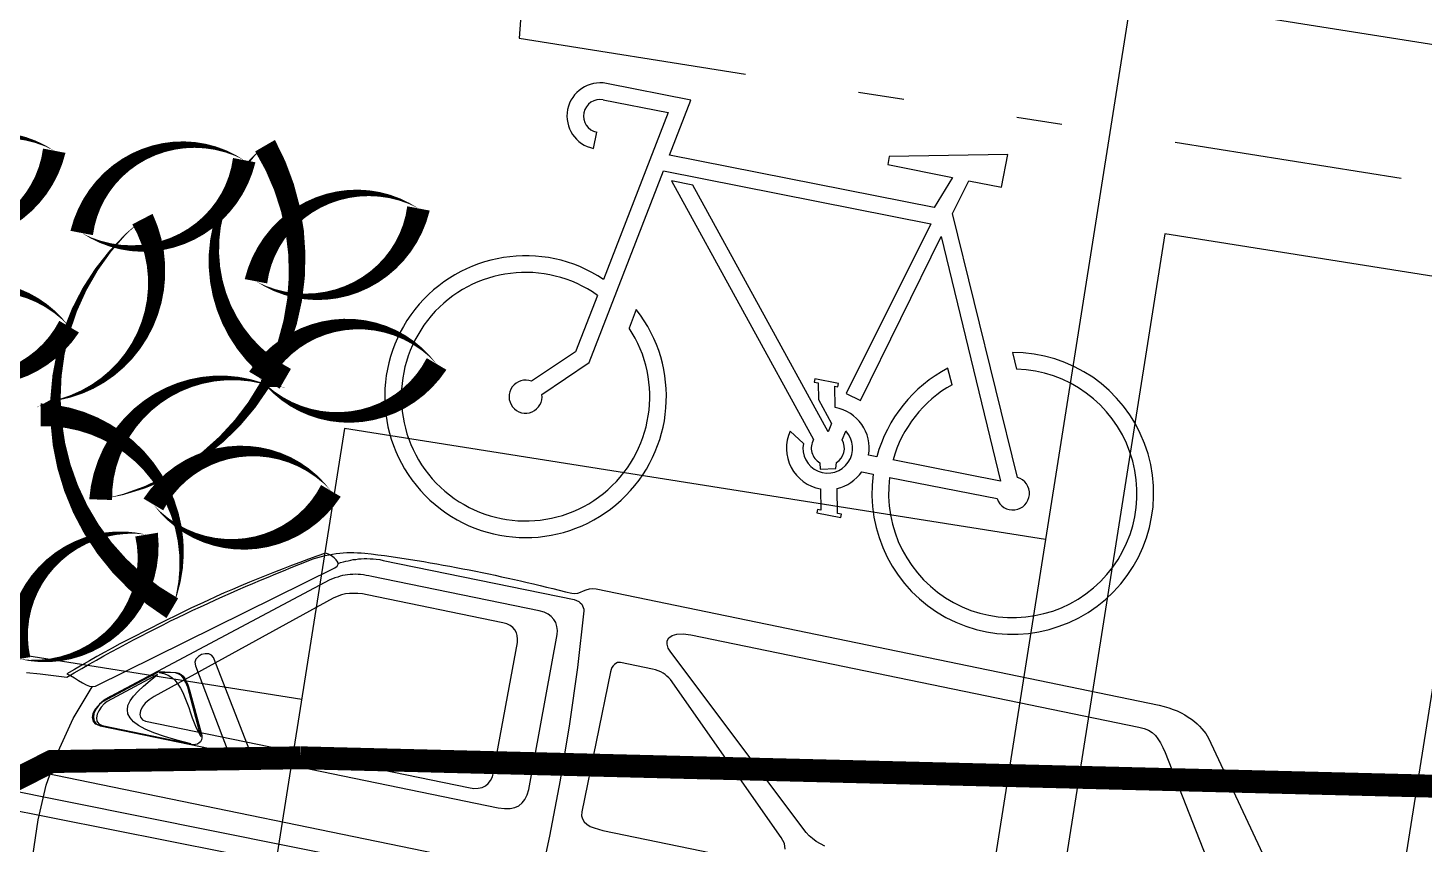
# Model space of a CAD drawing. Extents: x -640655 to -640254, y -1045449 to -1045159.
# Drawn here: x -640496.908 to -640493.859, y -1045213.495 to -1045211.714 of the extents above; entities that cross this region are included whole.
import ezdxf

# ---------------------------------------------------------------- set-up
doc = ezdxf.new("R2010")
doc.units = 0
doc.header["$MEASUREMENT"] = 0
doc.linetypes.add('DASHED1', pattern=[1, 0.3, -0.4, 0.3])
doc.linetypes.add('DIVIDE', pattern=[1.25, 0.5, -0.25, 0, -0.25, 0, -0.25])
doc.layers.get('0').update_dxf_attribs({"linetype": 'CONTINUOUS'})
for name, color, linetype in [('KERE ZAHRADA', 203, 'CONTINUOUS'), ('T_srafa', 8, 'CONTINUOUS'), ('T_stafaz', 7, 'CONTINUOUS'), ('T_tenka', 4, 'CONTINUOUS'), ('ZASTAVBA', 2, 'CONTINUOUS')]:
    doc.layers.add(name, color=color, linetype=linetype)

# ---------------------------------------------------------------- blocks, each defined once
blk = doc.blocks.new('A$C04E35D7F')
at = {"linetype": 'Continuous'}
for p, q in [((-42.7, 152.79), (-43.41, 152.41)), ((-41.89, 153.12), (-42.7, 152.79)), ((-41.07, 153.45), (-41.89, 153.12)), ((-40.2, 153.72), (-41.07, 153.45)), ((-39.27, 153.94), (-40.2, 153.72)), ((-38.34, 154.1), (-39.27, 153.94)), ((-37.3, 154.26), (-38.34, 154.1)), ((-36.27, 154.32), (-37.3, 154.26)), ((-35.18, 154.37), (-36.27, 154.32)), ((90.37, 154.48), (-35.18, 154.37)), ((91.19, 154.37), (90.37, 154.48)), ((91.85, 154.16), (91.19, 154.37)), ((92.5, 153.83), (91.85, 154.16)), ((93.05, 153.5), (92.5, 153.83)), ((93.59, 153.12), (93.05, 153.5)), ((94.14, 152.79), (93.59, 153.12)), ((94.74, 152.57), (94.14, 152.79)), ((95.39, 152.47), (94.74, 152.57)), ((96.81, 152.52), (95.39, 152.47)), ((98.28, 152.57), (96.81, 152.52)), ((99.7, 152.63), (98.28, 152.57)), ((101.12, 152.68), (99.7, 152.63)), ((102.53, 152.74), (101.12, 152.68)), ((104.01, 152.79), (102.53, 152.74)), ((105.43, 152.85), (104.01, 152.79)), ((106.9, 152.85), (105.43, 152.85)), ((108.32, 152.9), (106.9, 152.85)), ((109.73, 152.9), (108.32, 152.9)), ((111.21, 152.9), (109.73, 152.9)), ((112.62, 152.96), (111.21, 152.9)), ((114.04, 152.96), (112.62, 152.96)), ((115.52, 152.96), (114.04, 152.96)), ((116.93, 152.96), (115.52, 152.96)), ((118.4, 152.96), (116.93, 152.96)), ((119.82, 152.9), (118.4, 152.96)), ((121.3, 152.9), (119.82, 152.9)), ((122.71, 152.9), (121.3, 152.9)), ((124.19, 152.85), (122.71, 152.9)), ((125.61, 152.79), (124.19, 152.85)), ((127.02, 152.74), (125.61, 152.79)), ((128.49, 152.74), (127.02, 152.74)), ((129.91, 152.68), (128.49, 152.74)), ((131.39, 152.57), (129.91, 152.68)), ((132.8, 152.52), (131.39, 152.57)), ((134.28, 152.47), (132.8, 152.52)), ((135.69, 152.36), (134.28, 152.47)), ((-47.18, 149.52), (-78.87, 106.98)), ((-46.79, 149.96), (-47.18, 149.52)), ((-46.36, 150.39), (-46.79, 149.96)), ((-45.87, 150.77), (-46.36, 150.39)), ((-45.32, 151.21), (-45.87, 150.77)), ((-44.72, 151.65), (-45.32, 151.21)), ((-44.12, 152.03), (-44.72, 151.65)), ((-43.41, 152.41), (-44.12, 152.03)), ((92.17, 149.63), (92.06, 149.25)), ((92.34, 149.96), (92.17, 149.63)), ((92.56, 150.28), (92.34, 149.96)), ((92.83, 150.61), (92.56, 150.28)), ((93.21, 150.83), (92.83, 150.61)), ((93.59, 151.05), (93.21, 150.83)), ((94.08, 151.16), (93.59, 151.05)), ((94.63, 151.21), (94.08, 151.16)), ((137.22, 151.21), (94.63, 151.21)), ((137.17, 152.3), (135.69, 152.36)), ((138.59, 152.19), (137.17, 152.3)), ((137.99, 151.21), (137.22, 151.21)), ((138.75, 151.16), (137.99, 151.21)), ((140.06, 152.08), (138.59, 152.19)), ((139.46, 151.1), (138.75, 151.16)), ((140.11, 150.99), (139.46, 151.1)), ((141.48, 151.97), (140.06, 152.08)), ((140.77, 150.88), (140.11, 150.99)), ((141.37, 150.77), (140.77, 150.88)), ((141.97, 150.61), (141.37, 150.77)), ((142.29, 151.86), (141.48, 151.97)), ((142.57, 150.45), (141.97, 150.61)), ((143.06, 151.7), (142.29, 151.86)), ((143.11, 150.23), (142.57, 150.45)), ((143.82, 151.59), (143.06, 151.7)), ((143.66, 150.07), (143.11, 150.23)), ((144.15, 149.85), (143.66, 150.07)), ((144.58, 151.43), (143.82, 151.59)), ((144.69, 149.57), (144.15, 149.85)), ((145.35, 151.27), (144.58, 151.43)), ((145.19, 149.36), (144.69, 149.57)), ((146.11, 151.05), (145.35, 151.27)), ((146.82, 150.83), (146.11, 151.05)), ((147.58, 150.61), (146.82, 150.83)), ((147.26, 149.25), (147.8, 149.57)), ((148.35, 150.34), (147.58, 150.61)), ((147.8, 149.57), (148.46, 149.9)), ((149.06, 150.01), (148.35, 150.34)), ((148.46, 149.9), (149.17, 150.12)), ((149.82, 149.68), (149.06, 150.01)), ((149.17, 150.12), (149.88, 150.23)), ((150.58, 149.36), (149.82, 149.68)), ((149.88, 150.23), (151.57, 149.19)), ((-36.38, 147.12), (-37.09, 146.36)), ((-35.67, 147.72), (-36.38, 147.12)), ((-34.85, 148.21), (-35.67, 147.72)), ((-33.98, 148.54), (-34.85, 148.21)), ((-33, 148.76), (-33.98, 148.54)), ((-31.8, 148.81), (-33, 148.76)), ((68.12, 148.81), (-31.8, 148.81)), ((69.81, 148.7), (68.12, 148.81)), ((71.17, 148.37), (69.81, 148.7)), ((72.1, 147.88), (71.17, 148.37)), ((72.7, 147.23), (72.1, 147.88)), ((72.92, 146.52), (72.7, 147.23)), ((72.81, 145.76), (72.92, 146.52)), ((92.06, 149.25), (90.92, 136.87)), ((98.12, 146.08), (98.77, 146.57)), ((98.77, 146.57), (99.59, 146.96)), ((99.59, 146.96), (100.52, 147.23)), ((100.52, 147.23), (101.61, 147.28)), ((101.61, 147.28), (138.97, 147.28)), ((138.97, 147.28), (139.62, 147.28)), ((139.62, 147.28), (140.22, 147.23)), ((140.22, 147.23), (140.82, 147.23)), ((140.82, 147.23), (141.42, 147.17)), ((141.42, 147.17), (141.97, 147.07)), ((141.97, 147.07), (142.57, 147.01)), ((142.57, 147.01), (143.11, 146.85)), ((143.11, 146.85), (143.66, 146.74)), ((143.66, 146.74), (144.2, 146.57)), ((144.2, 146.57), (144.69, 146.36)), ((145.67, 149.14), (145.19, 149.36)), ((146.22, 148.87), (145.67, 149.14)), ((146.71, 148.59), (146.22, 148.87)), ((146.71, 148.43), (146.87, 148.81)), ((146.82, 147.94), (146.71, 148.43)), ((147.2, 147.5), (146.82, 147.94)), ((146.87, 148.81), (147.26, 149.25)), ((193.23, 111.67), (147.2, 147.5)), ((151.29, 148.97), (150.58, 149.36)), ((152.06, 148.54), (151.29, 148.97)), ((151.57, 149.19), (153.26, 148.16)), ((152.82, 148.1), (152.06, 148.54)), ((153.58, 147.61), (152.82, 148.1)), ((153.26, 148.16), (154.95, 147.12)), ((155.11, 146.63), (153.58, 147.61)), ((154.95, 147.12), (156.64, 146.08)), ((156.58, 145.65), (155.11, 146.63)), ((-38.5, 144.5), (-58.25, 114.29)), ((-37.8, 145.48), (-38.5, 144.5)), ((-37.09, 146.36), (-37.8, 145.48)), ((34.74, 111.62), (71.61, 144.23)), ((71.61, 144.23), (72.37, 144.99)), ((72.37, 144.99), (72.81, 145.76)), ((96.76, 142.97), (96.86, 143.9)), ((96.86, 143.9), (97.14, 144.72)), ((97.14, 144.72), (97.57, 145.48)), ((97.57, 145.48), (98.12, 146.08)), ((144.69, 146.36), (145.24, 146.19)), ((145.24, 146.19), (145.73, 145.92)), ((145.73, 145.92), (146.22, 145.65)), ((146.22, 145.65), (146.77, 145.37)), ((146.77, 145.37), (147.26, 145.05)), ((147.26, 145.05), (147.75, 144.67)), ((147.75, 144.67), (189.58, 110.14)), ((158.11, 144.61), (156.58, 145.65)), ((156.64, 146.08), (158.27, 144.99)), ((159.58, 143.63), (158.11, 144.61)), ((158.27, 144.99), (159.97, 143.9)), ((161.11, 142.59), (159.58, 143.63)), ((159.97, 143.9), (161.6, 142.81)), ((95.99, 108.61), (96.76, 142.97)), ((104.88, 139.54), (104.99, 140.3)), ((104.99, 140.3), (105.21, 141.01)), ((105.21, 141.01), (105.53, 141.61)), ((105.53, 141.61), (105.97, 142.16)), ((105.97, 142.16), (106.52, 142.54)), ((106.52, 142.54), (107.22, 142.86)), ((107.22, 142.86), (107.99, 143.08)), ((107.99, 143.08), (108.86, 143.14)), ((108.86, 143.14), (139.13, 143.14)), ((139.13, 143.14), (140.17, 143.14)), ((140.17, 143.14), (141.15, 143.03)), ((141.15, 143.03), (142.08, 142.86)), ((142.08, 142.86), (142.95, 142.65)), ((142.95, 142.65), (143.82, 142.38)), ((143.82, 142.38), (144.64, 141.99)), ((144.64, 141.99), (145.46, 141.5)), ((145.46, 141.5), (146.28, 140.96)), ((146.28, 140.96), (180.25, 112.05)), ((162.58, 141.61), (161.11, 142.59)), ((161.6, 142.81), (163.24, 141.72)), ((164.06, 140.57), (162.58, 141.61)), ((163.24, 141.72), (164.87, 140.63)), ((165.53, 139.54), (164.06, 140.57)), ((164.87, 140.63), (166.51, 139.48)), ((39.87, 109.49), (70.52, 138.34)), ((70.52, 138.34), (70.96, 138.67)), ((70.96, 138.67), (71.45, 138.94)), ((71.45, 138.94), (71.89, 139.21)), ((71.89, 139.21), (72.37, 139.43)), ((72.37, 139.43), (72.92, 139.59)), ((72.92, 139.59), (73.52, 139.7)), ((73.52, 139.7), (74.12, 139.76)), ((74.12, 139.76), (74.83, 139.81)), ((74.83, 139.81), (81.98, 139.81)), ((81.98, 139.81), (82.3, 139.76)), ((82.3, 139.76), (82.63, 139.65)), ((82.63, 139.65), (82.9, 139.43)), ((82.9, 139.43), (83.18, 139.1)), ((83.18, 139.1), (83.39, 138.78)), ((83.39, 138.78), (83.56, 138.34)), ((83.56, 138.34), (83.61, 137.9)), ((83.61, 137.9), (83.66, 137.41)), ((83.66, 137.41), (83.66, 106.16)), ((104.28, 110.8), (104.88, 139.54)), ((167, 138.5), (165.53, 139.54)), ((166.51, 139.48), (168.15, 138.34)), ((168.47, 137.47), (167, 138.5)), ((168.15, 138.34), (169.78, 137.25)), ((169.95, 136.43), (168.47, 137.47)), ((169.78, 137.25), (171.37, 136.1)), ((90.92, 136.87), (90.16, 124.43)), ((171.37, 135.39), (169.95, 136.43)), ((171.37, 136.1), (172.94, 134.9)), ((172.84, 134.3), (171.37, 135.39)), ((174.25, 133.27), (172.84, 134.3)), ((172.94, 134.9), (174.53, 133.76)), ((175.73, 132.18), (174.25, 133.27)), ((174.53, 133.76), (176.11, 132.61)), ((177.15, 131.09), (175.73, 132.18)), ((176.11, 132.61), (177.69, 131.41)), ((177.69, 131.41), (179.22, 130.21)), ((178.62, 130), (177.15, 131.09)), ((180.04, 128.9), (178.62, 130)), ((179.22, 130.21), (180.8, 129.01)), ((181.45, 127.76), (180.04, 128.9)), ((180.8, 129.01), (182.33, 127.81)), ((182.87, 126.67), (181.45, 127.76)), ((182.33, 127.81), (183.85, 126.61)), ((184.29, 125.52), (182.87, 126.67)), ((183.85, 126.61), (185.33, 125.41)), ((185.71, 124.38), (184.29, 125.52)), ((185.33, 125.41), (186.85, 124.21)), ((90.16, 124.43), (89.66, 112)), ((156.64, 103.43), (169.24, 122.96)), ((169.24, 122.96), (169.78, 123.39)), ((169.78, 123.39), (170.44, 123.56)), ((170.44, 123.56), (171.2, 123.39)), ((171.2, 123.39), (171.91, 123.07)), ((171.91, 123.07), (172.51, 122.52)), ((172.51, 122.52), (172.94, 121.87)), ((187.13, 123.23), (185.71, 124.38)), ((186.85, 124.21), (188.33, 122.96)), ((188.54, 122.09), (187.13, 123.23)), ((188.33, 122.96), (189.85, 121.76)), ((189.96, 120.89), (188.54, 122.09)), ((172.73, 120.4), (161.93, 103.43)), ((173.05, 121.16), (172.73, 120.4)), ((172.94, 121.87), (173.05, 121.16)), ((189.85, 121.76), (191.33, 120.5)), ((191.38, 119.69), (189.96, 120.89)), ((191.33, 120.5), (192.74, 119.3)), ((192.74, 118.49), (191.38, 119.69)), ((192.74, 119.3), (194.22, 118.05)), ((173.66, 116.2), (173.27, 115.59)), ((173.44, 115.49), (173.76, 115.92)), ((174.04, 116.74), (173.66, 116.2)), ((173.76, 115.92), (174.04, 116.36)), ((174.47, 117.23), (174.04, 116.74)), ((174.04, 116.36), (174.42, 116.79)), ((174.42, 116.79), (174.75, 117.23)), ((174.91, 117.67), (174.47, 117.23)), ((174.75, 117.23), (175.18, 117.56)), ((175.4, 117.94), (174.91, 117.67)), ((175.18, 117.56), (175.62, 117.83)), ((176, 118.1), (175.4, 117.94)), ((175.62, 117.83), (176.11, 117.94)), ((176.44, 116.36), (175.67, 115.7)), ((176.6, 118.1), (176, 118.1)), ((176.11, 117.94), (176.71, 118)), ((177.31, 116.85), (176.44, 116.36)), ((180.25, 117.56), (176.6, 118.1)), ((176.71, 118), (180.25, 117.4)), ((178.18, 117.23), (177.31, 116.85)), ((179.16, 117.4), (178.18, 117.23)), ((180.25, 117.4), (179.16, 117.4)), ((190.07, 109.49), (180.25, 117.56)), ((181.78, 115.27), (180.47, 116.85)), ((180.47, 116.85), (190.07, 108.89)), ((194.16, 117.29), (192.74, 118.49)), ((195.58, 116.09), (194.16, 117.29)), ((194.22, 118.05), (195.63, 116.79)), ((196.94, 114.83), (195.58, 116.09)), ((195.63, 116.79), (197.05, 115.54)), ((172.94, 114.94), (168.31, 105.78)), ((168.47, 105.56), (173.44, 115.49)), ((173.27, 115.59), (172.94, 114.94)), ((173.6, 113.2), (173, 112.21)), ((174.25, 114.12), (173.6, 113.2)), ((174.96, 114.94), (174.25, 114.12)), ((175.67, 115.7), (174.96, 114.94)), ((182.98, 113.8), (181.78, 115.27)), ((183.91, 112.43), (182.98, 113.8)), ((198.36, 113.58), (196.94, 114.83)), ((197.05, 115.54), (198.47, 114.29)), ((199.73, 112.32), (198.36, 113.58)), ((198.47, 114.29), (199.89, 113.03)), ((199.89, 113.03), (199.02, 112.82)), ((30.16, 109.54), (31.2, 109.81)), ((31.2, 109.81), (32.23, 110.14)), ((32.23, 110.14), (33.16, 110.58)), ((33.16, 110.58), (33.98, 111.07)), ((33.98, 111.07), (34.74, 111.62)), ((89.66, 112), (89.5, 99.56)), ((104.33, 109.76), (104.28, 110.8)), ((171.74, 110.14), (171.15, 109.16)), ((172.35, 111.18), (171.74, 110.14)), ((173, 112.21), (172.35, 111.18)), ((180.25, 112.05), (181.18, 111.12)), ((181.18, 111.12), (181.89, 110.2)), ((181.89, 110.2), (182.33, 109.21)), ((184.67, 111.18), (183.91, 112.43)), ((185.16, 110.03), (184.67, 111.18)), ((185.43, 108.94), (185.16, 110.03)), ((189.58, 110.14), (190.73, 109.05)), ((193.78, 111.45), (193.23, 111.67)), ((194.49, 111.4), (193.78, 111.45)), ((196.56, 103.76), (193.89, 111.4)), ((195.31, 111.56), (194.49, 111.4)), ((196.18, 111.78), (195.31, 111.56)), ((197.11, 112.1), (196.18, 111.78)), ((198.09, 112.49), (197.11, 112.1)), ((199.02, 112.82), (198.09, 112.49)), ((202.67, 112.1), (199.73, 112.32)), ((205.62, 111.83), (202.67, 112.1)), ((208.56, 111.56), (205.62, 111.83)), ((38.51, 107.14), (38.94, 108.29)), ((38.94, 108.29), (39.87, 109.49)), ((96.1, 107.41), (95.99, 108.61)), ((96.37, 106.32), (96.1, 107.41)), ((104.55, 108.89), (104.33, 109.76)), ((104.93, 108.12), (104.55, 108.89)), ((105.43, 107.47), (104.93, 108.12)), ((106.02, 106.98), (105.43, 107.47)), ((106.84, 106.65), (106.02, 106.98)), ((169.84, 107.2), (169.18, 106.32)), ((170.49, 108.18), (169.84, 107.2)), ((171.15, 109.16), (170.49, 108.18)), ((182.22, 106.98), (181.73, 106.54)), ((182.49, 107.58), (182.22, 106.98)), ((182.33, 109.21), (182.55, 108.34)), ((182.55, 108.34), (182.49, 107.58)), ((184.45, 106.38), (185.11, 107.14)), ((185.11, 107.14), (185.38, 108.01)), ((185.38, 108.01), (185.43, 108.94)), ((191, 108.67), (190.07, 109.49)), ((190.07, 108.89), (190.62, 108.23)), ((190.62, 108.23), (191.11, 107.41)), ((190.73, 109.05), (191.6, 107.96)), ((191.71, 107.69), (191, 108.67)), ((191.11, 107.41), (191.43, 106.54)), ((191.6, 107.96), (192.09, 106.81)), ((192.25, 106.71), (191.71, 107.69)), ((192.09, 106.81), (192.36, 105.78)), ((82.08, 103.76), (81.27, 103.43)), ((82.74, 104.14), (82.08, 103.76)), ((83.23, 104.69), (82.74, 104.14)), ((83.56, 105.34), (83.23, 104.69)), ((83.66, 106.16), (83.56, 105.34)), ((96.81, 105.45), (96.37, 106.32)), ((97.41, 104.69), (96.81, 105.45)), ((98.17, 104.14), (97.41, 104.69)), ((99.15, 103.71), (98.17, 104.14)), ((100.35, 103.49), (99.15, 103.71)), ((107.82, 106.43), (106.84, 106.65)), ((108.97, 106.38), (107.82, 106.43)), ((181.02, 106.38), (108.97, 106.38)), ((168.31, 105.78), (168.2, 105.29)), ((168.2, 105.29), (168.2, 104.85)), ((168.2, 104.85), (168.31, 104.41)), ((168.31, 104.41), (168.53, 104.09)), ((169.18, 106.32), (168.47, 105.56)), ((168.53, 104.09), (168.86, 103.76)), ((168.86, 103.76), (169.29, 103.54)), ((170.27, 103.54), (173.49, 103.71)), ((173.49, 103.71), (176.27, 103.92)), ((176.27, 103.92), (178.67, 104.25)), ((178.67, 104.25), (180.69, 104.63)), ((180.69, 104.63), (182.27, 105.12)), ((181.73, 106.54), (181.02, 106.38)), ((182.27, 105.12), (183.53, 105.72)), ((183.53, 105.72), (184.45, 106.38)), ((190.89, 103.76), (190.07, 103.54)), ((191.43, 104.25), (190.89, 103.76)), ((191.98, 104.09), (191.38, 103.6)), ((191.43, 106.54), (191.65, 105.72)), ((191.65, 104.91), (191.43, 104.25)), ((191.49, 103.54), (192.14, 104.03)), ((191.65, 105.72), (191.65, 104.91)), ((192.31, 104.85), (191.98, 104.09)), ((192.14, 104.03), (192.47, 104.8)), ((192.53, 105.72), (192.25, 106.71)), ((192.36, 105.78), (192.31, 104.85)), ((192.47, 104.8), (192.53, 105.72)), ((198.36, 96.07), (196.56, 103.76)), ((78.32, 103.11), (44.45, 103.11)), ((79.36, 103.16), (78.32, 103.11)), ((80.34, 103.27), (79.36, 103.16)), ((81.27, 103.43), (80.34, 103.27)), ((101.77, 103.38), (100.35, 103.49)), ((190.51, 103.38), (101.77, 103.38)), ((161.93, 103.43), (156.64, 103.43)), ((169.29, 103.54), (169.78, 103.43)), ((169.78, 103.43), (170.44, 103.38)), ((190.07, 103.54), (170.27, 103.54)), ((170.44, 103.38), (190.4, 103.38)), ((190.4, 103.38), (191.49, 103.54)), ((191.38, 103.6), (190.51, 103.38)), ((89.5, 99.56), (89.66, 87.07)), ((199.4, 88.32), (198.36, 96.07)), ((42.87, 90.83), (297.68, 90.83)), ((-34.63, 86.87), (298.5, 85.11)), ((199.62, 80.53), (199.4, 88.32)), ((292.12, 81.01), (-34.63, 83.2)), ((199.18, 72.62), (199.62, 80.53))]:
    blk.add_line(p, q, dxfattribs=at)
blk = doc.blocks.new('A$C565C789A')
at = {"linetype": 'Continuous'}
for p, q in [((0.2282, 1.0127), (0.0405, 1.0127)), ((0.2061, 0.8862), (0.2282, 1.0127)), ((0.9305, 1.0308), (0.6773, 0.9766)), ((0.9305, 0.9585), (0.9305, 1.0308)), ((0.0405, 0.9766), (0.1852, 0.9766)), ((0.1852, 0.9766), (0.1175, 0.5918)), ((0.6773, 0.9766), (0.6773, 0.9585)), ((0.6773, 0.9585), (0.8216, 0.9585)), ((0.8216, 0.9585), (0.7952, 0.8862)), ((0.8372, 0.8811), (0.8581, 0.9585)), ((0.8581, 0.9585), (0.9305, 0.9585)), ((0.0405, 0.8681), (0.0405, 0.9043)), ((0.7952, 0.8862), (0.2061, 0.8862)), ((1.0881, 0.3437), (0.8372, 0.8811)), ((0.1215, 0.4074), (0.1996, 0.85)), ((0.1996, 0.85), (0.7952, 0.85)), ((0.2683, 0.8319), (0.221, 0.8319)), ((0.221, 0.8319), (0.6354, 0.338)), ((0.6632, 0.3611), (0.2683, 0.8319)), ((0.7952, 0.85), (0.6856, 0.4504)), ((0.7193, 0.4414), (0.8227, 0.8269)), ((0.8227, 0.8269), (1.0534, 0.3282)), ((1.0241, 0.6091), (1.04, 0.5752)), ((0.111, 0.5551), (0.0879, 0.4251)), ((0.2003, 0.541), (0.1927, 0.4985)), ((0.9088, 0.5144), (0.8929, 0.5477)), ((0.665, 0.4689), (0.6122, 0.4689)), ((0.6122, 0.4689), (0.6122, 0.4613)), ((0.6122, 0.4613), (0.6209, 0.4613)), ((0.6209, 0.4613), (0.6289, 0.4258)), ((0.6679, 0.4161), (0.6578, 0.4613)), ((0.6578, 0.4613), (0.665, 0.4613)), ((0.665, 0.4613), (0.665, 0.4689)), ((0.6856, 0.4504), (0.7193, 0.4414)), ((0.0879, 0.4251), (0.0061, 0.343)), ((0.034, 0.3193), (0.1215, 0.4074)), ((0.6289, 0.4258), (0.6668, 0.3799)), ((0.6668, 0.3799), (0.6632, 0.3611)), ((0.6968, 0.3494), (0.7005, 0.3701)), ((0.6151, 0.3257), (0.5815, 0.3463)), ((0.7781, 0.3282), (0.7598, 0.3282)), ((1.0534, 0.3282), (0.814, 0.3282)), ((0.6585, 0.2912), (0.6618, 0.2776)), ((0.6618, 0.2776), (0.6954, 0.2855)), ((0.6954, 0.2855), (0.694, 0.2989)), ((0.7521, 0.2895), (0.7779, 0.2895)), ((0.8141, 0.2895), (1.0534, 0.2895)), ((0.6708, 0.2354), (0.6809, 0.19)), ((0.7182, 0.19), (0.7063, 0.2432)), ((0.6809, 0.19), (0.6737, 0.19)), ((0.6737, 0.19), (0.6737, 0.1825)), ((0.7269, 0.19), (0.7182, 0.19)), ((0.7269, 0.1825), (0.7269, 0.19)), ((0.6737, 0.1825), (0.7269, 0.1825))]:
    blk.add_line(p, q, dxfattribs=at)
for centre, radius, start, end in [((0.0405, 0.9404), 0.0723, 90, 270), ((0.0405, 0.9404), 0.0362, 90, 270), ((0, 0.3076), 0.3076, 67.5356, 49.3565), ((1.0849, 0.3076), 0.3076, 183.3704, 101.393), ((0, 0.3076), 0.2713, 65.8455, 44.73), ((1.0849, 0.3076), 0.2713, 183.8209, 99.5125), ((1.0849, 0.3076), 0.3075, 128.6493, 176.1559), ((1.0849, 0.3076), 0.2716, 130.4155, 175.6481), ((0.6694, 0.3257), 0.0904, 1.6039, 90.9164), ((0.6694, 0.3257), 0.0543, 180, 55.0393), ((0, 0.3076), 0.036, 80.1589, 19.078), ((0.6694, 0.3257), 0.0903, 166.7989, 270.9183), ((0.6694, 0.3257), 0.0361, 160.1148, 252.5348), ((0.6694, 0.3257), 0.0363, 312.5805, 40.8684), ((1.0849, 0.3076), 0.0363, 209.8865, 84.8542), ((0.6694, 0.3257), 0.0903, 294.1022, 336.399)]:
    blk.add_arc(centre, radius, start, end, dxfattribs=at)

msp = doc.modelspace()

# ---------------------------------------------------------------- hatches: boundary and pattern name
at = {"layer": 'T_srafa', "linetype": 'Continuous'}
h = msp.add_hatch(dxfattribs=at)
h.set_pattern_fill('ANSI34', color=256, scale=0.7, style=0)
h.set_pattern_definition([(35.99993615, (0, 0), (-0.30858678412, 0.42473426594), []), (35.99993615, (0.1222, -0.01936), (-0.30858678412, 0.42473426594), []), (35.99993615, (0.24444, -0.0387), (-0.30858678412, 0.42473426594), []), (35.99993615, (0.36666, -0.05807), (-0.30858678412, 0.42473426594), [])])
h.paths.add_polyline_path([(-640463.956, -1045213.2214), (-640463.9554, -1045213.2176), (-640465.5389, -1045213.2389), (-640466.8454, -1045213.8463), (-640467.1403, -1045213.7507), (-640467.8755, -1045218.3929), (-640474.3449, -1045217.3682), (-640477.0586, -1045217.2422), (-640478.392, -1045217.031), (-640478.5015, -1045217.7224), (-640480.1312, -1045217.4642), (-640491.934, -1045215.5948), (-640491.8871, -1045215.2985), (-640494.8473, -1045214.8297), (-640494.8249, -1045214.6881), (-640498.1991, -1045213.9951), (-640498.4458, -1045213.9545), (-640498.4459, -1045213.9545), (-640498.6836, -1045215.4005), (-640465.1642, -1045220.7094)])
h.paths.add_polyline_path([(-640498.4459, -1045213.9545), (-640500.3361, -1045213.7401), (-640500.4051, -1045213.7288), (-640500.4445, -1045213.7831), (-640500.4542, -1045213.8423), (-640502.5248, -1045213.5444), (-640502.7175, -1045214.7615), (-640498.6836, -1045215.4005)])
h.paths.add_polyline_path([(-640502.5248, -1045213.5444), (-640506.3943, -1045212.9878), (-640506.3845, -1045212.9286), (-640506.4044, -1045212.8645), (-640508.595, -1045212.5045), (-640510.5359, -1045213.5232), (-640502.7175, -1045214.7615)])
h.paths.add_polyline_path([(-640476.9647, -1045216.6495), (-640478.2981, -1045216.4384), (-640478.392, -1045217.031), (-640477.0586, -1045217.2422), (-640474.3449, -1045217.3682), (-640477.0117, -1045216.9459)], flags=17)
h.paths.add_polyline_path([(-640478.3475, -1045216.4305), (-640479.8784, -1045216.1881), (-640479.9723, -1045216.7807), (-640478.4414, -1045217.0232)], flags=17)
h.paths.add_polyline_path([(-640478.4414, -1045217.0232), (-640479.9723, -1045216.7807), (-640480.027, -1045217.1264, 0.414214), (-640479.7777, -1045217.4696), (-640478.8393, -1045217.6182, 0.414214), (-640478.4961, -1045217.3688)], flags=17)
h.paths.add_polyline_path([(-640463.9554, -1045213.2176), (-640465.128, -1045213.0479), (-640465.5389, -1045213.2389)])

# ---------------------------------------------------------------- linework, layer by layer
at = {"layer": 'KERE ZAHRADA', "color": 253, "linetype": 'Continuous', "ltscale": 0.001}
for points in [[(-640496.8505, -1045211.9816, 0, 0, 0.520567), (-640496.8505, -1045211.9816, 0, 0.05, 0.520567), (-640497.2056, -1045212.1406, 0, 0.05, 0.520567), (-640496.8505, -1045211.9816, 0.05, 0.05, 0)], [(-640496.4356, -1045212.0022, 0, 0, 0.520567), (-640496.4356, -1045212.0022, 0, 0.05, 0.520567), (-640496.7906, -1045212.1612, 0, 0.05, 0.520567), (-640496.4356, -1045212.0022, 0.05, 0.05, 0)], [(-640496.3901, -1045211.9706, 0, 0, 0.520567), (-640496.3901, -1045211.9706, 0, 0.05, 0.520567), (-640496.3461, -1045212.4796, 0, 0.05, 0.520567), (-640496.3721, -1045212.4976, 0, 0.05, 0.520567), (-640496.7492, -1045212.7433, 0, 0.05, 0.520567), (-640496.3901, -1045211.9706, 0.05, 0.05, 0)], [(-640496.055, -1045212.1076, 0, 0, 0.520567), (-640496.055, -1045212.1076, 0, 0.05, 0.520567), (-640496.41, -1045212.2666, 0, 0.05, 0.520567), (-640496.055, -1045212.1076, 0.05, 0.05, 0)], [(-640496.5927, -1045212.9804, 0, 0, 0.520567), (-640496.5927, -1045212.9804, 0, 0.05, 0.520567), (-640496.8802, -1045212.5582, 0, 0.05, 0.520567), (-640496.8663, -1045212.5297, 0, 0.05, 0.520567), (-640496.6579, -1045212.1309, 0, 0.05, 0.520567), (-640496.5927, -1045212.9804, 0.05, 0.05, 0)], [(-640496.818, -1045212.3657, 0, 0, 0.520567), (-640496.818, -1045212.3657, 0, 0.05, 0.520567), (-640497.2059, -1045212.3953, 0, 0.05, 0.520567), (-640496.818, -1045212.3657, 0.05, 0.05, 0)], [(-640496.0155, -1045212.4471, 0, 0, 0.520567), (-640496.0155, -1045212.4471, 0, 0.05, 0.520567), (-640496.4033, -1045212.4768, 0, 0.05, 0.520567), (-640496.0155, -1045212.4471, 0.05, 0.05, 0)], [(-640496.2462, -1045212.7242, 0, 0, 0.520567), (-640496.2462, -1045212.7242, 0, 0.05, 0.520567), (-640496.6341, -1045212.7539, 0, 0.05, 0.520567), (-640496.2462, -1045212.7242, 0.05, 0.05, 0)], [(-640496.6489, -1045212.8197, 0, 0, 0.520567), (-640496.6489, -1045212.8197, 0, 0.05, 0.520567), (-640496.9275, -1045213.0912, 0, 0.05, 0.520567), (-640496.6489, -1045212.8197, 0.05, 0.05, 0)]]:
    msp.add_lwpolyline(points, format="xyseb", close=True, dxfattribs=at)
at = {"layer": 'T_tenka', "linetype": 'DIVIDE'}
for p, q in [((-640495.5198, -1045207.2309), (-640495.8348, -1045211.7362)), ((-640495.8348, -1045211.7362), (-640482.0009, -1045213.9273))]:
    msp.add_line(p, q, dxfattribs=at)
at = {"layer": 'T_tenka', "linetype": 'Continuous'}
for p, q in [((-640495.041, -1045211.5591), (-640491.3865, -1045212.1379)), ((-640494.498, -1045211.6451), (-640494.9751, -1045214.6573)), ((-640494.4249, -1045212.1629), (-640494.8473, -1045214.8297)), ((-640491.4647, -1045212.6318), (-640494.4249, -1045212.1629)), ((-640493.7016, -1045212.2775), (-640494.124, -1045214.9442)), ((-640496.2163, -1045212.5879), (-640496.4947, -1045214.3452)), ((-640494.6857, -1045212.8303), (-640496.2163, -1045212.5879)), ((-640498.0384, -1045212.9053), (-640496.31, -1045213.1791))]:
    msp.add_line(p, q, dxfattribs=at)
at = {"layer": 'ZASTAVBA', "color": 146, "linetype": 'DASHED1', "const_width": 0.05}
for points in [[(-640496.3126, -1045213.3069), (-640490.9159, -1045213.4421), (-640483.5957, -1045213.2955), (-640473.9113, -1045213.3517), (-640463.7749, -1045213.2152)], [(-640496.3126, -1045213.3069), (-640496.8573, -1045213.3152), (-640498.1991, -1045213.9951)]]:
    msp.add_lwpolyline(points, dxfattribs=at)

# ---------------------------------------------------------------- block references
at = {"layer": 'T_stafaz', "linetype": 'Continuous', "rotation": 348.7853255498129}
msp.add_blockref('A$C565C789A', (-640495.881, -1045212.8203), dxfattribs=at)
at = {"layer": 'T_stafaz', "xscale": -0.01000000006142951, "yscale": 0.009999999801035157, "zscale": 0.01, "rotation": 348.3813763334481}
msp.add_blockref('A$C04E35D7F', (-640495.0926, -1045214.6334), dxfattribs=at)

doc.saveas('drawing.dxf')
